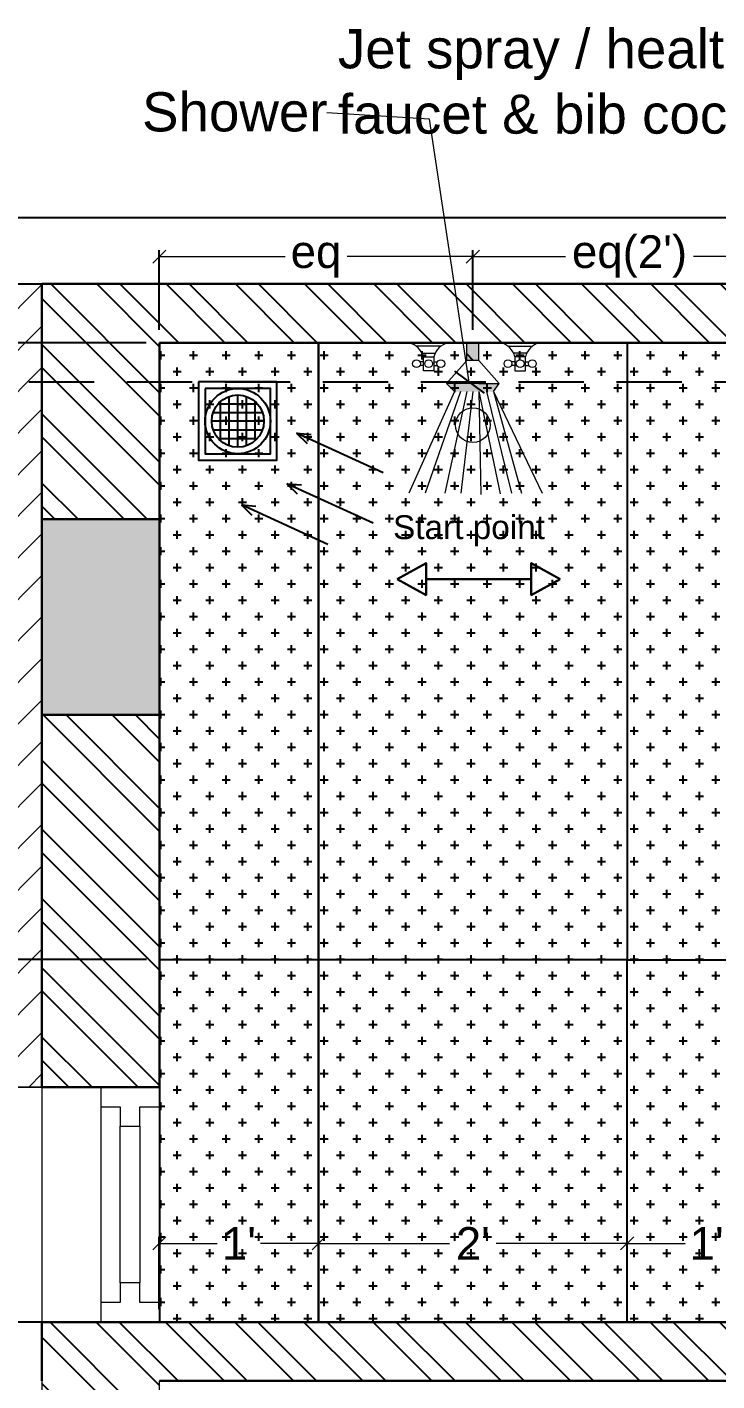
# Model space of a CAD drawing. Header units: millimetres. Extents: x 56222 to 3066687, y -650199 to -121287.
# Drawn here: x 148983 to 149035.8, y -183968.9 to -183865.3 of the extents above; entities that cross this region are included whole.
import ezdxf

# ---------------------------------------------------------------- set-up
doc = ezdxf.new("R2010")
doc.units = ezdxf.units.MM
doc.header["$MEASUREMENT"] = 0
doc.header["$PDMODE"] = 35
doc.linetypes.add('HIDDEN', pattern=[0.375, 0.25, -0.125])
doc.layers.get('Defpoints').update_dxf_attribs({"color": 220})
for name, color, linetype, lineweight in [('BEAM', 160, 'HIDDEN', 25), ('COLUMN', 1, 'Continuous', 30), ('dim05', 1, 'Continuous', 13), ('Electrical', 84, 'Continuous', 30), ('ELEVATION', 250, 'Continuous', 9), ('FIRST FLOOR', 7, 'Continuous', 9), ('FIRST FLOOR ( DW_RAIL )', 7, 'Continuous', 9), ('FIRST FLOOR_( PLine )_', 251, 'Continuous', 30), ('FURNITURE', 32, 'Continuous', 9), ('GROUND FLOOR  ( DIM )', 7, 'Continuous', 9), ('LABALLING', 1, 'Continuous', 25), ('TILE', 14, 'Continuous', 9), ('UTILITY', 48, 'Continuous', 9), ('wall', 7, 'Continuous', 30), ('XX~SLAB ( BEAM )~ ( DIM )', 7, 'Continuous', 9)]:
    doc.layers.add(name, color=color, linetype=linetype, lineweight=lineweight)
doc.layers.add('hatch', color=253, linetype='Continuous', lineweight=0, transparency=0.4)
doc.layers.add('SANIT', color=232, linetype='Continuous')
doc.layers.add('XX~SLAB ( PLINE )', color=251, linetype='Continuous', plot=False)
doc.styles.add('Aerial', font='arial.ttf')
doc.styles.add('Arial', font='arial.ttf')
doc.styles.get("Standard").update_dxf_attribs({"font": 'arial.ttf', "height": 6})
doc.dimstyles.new('ISO-25', dxfattribs={"dimtxt": 2.5, "dimasz": 1, "dimexe": 0.5, "dimexo": 1, "dimtad": 0, "dimdec": 1, "dimlunit": 4, "dimtxsty": 'Standard', "dimblk": 'OBLIQUE', "dimcen": 2.5, "dimclrd": 1, "dimclre": 1, "dimclrt": 5, "dimadec": 0, "dimazin": 0, "dimtfac": 1, "dimtdec": 1, "dimtmove": 0, "dimatfit": 3, "dimfxl": 1, "dimlwd": -1, "dimarcsym": 0})
doc.dimstyles.new('NEW ', dxfattribs={"dimtxt": 3, "dimasz": 2, "dimexe": 1, "dimexo": 1, "dimgap": 0.089996, "dimtad": 0, "dimtoh": 1, "dimzin": 3, "dimdsep": 46, "dimlunit": 4, "dimtxsty": 'Aerial', "dimblk": 'OBLIQUE', "dimcen": 0.089996, "dimdle": 1, "dimclrd": 252, "dimclre": 252, "dimclrt": 7, "dimadec": 0, "dimazin": 1, "dimtfac": 1, "dimtdec": 0, "dimtofl": 0, "dimtmove": 1, "dimatfit": 3, "dimldrblk": 'OBLIQUE', "dimfxl": 1, "dimtolj": 1, "dimtzin": 0, "dimlwd": 5, "dimlwe": 5, "dimarcsym": 0})

# ---------------------------------------------------------------- blocks, each defined once
blk = doc.blocks.new('A$C07311617')
at = {"layer": 'UTILITY'}
h = blk.add_hatch(color=7, dxfattribs=at)
h.paths.add_polyline_path([(-3.13, 2.02), (-3.13, 0), (-3.74, 0), (-3.74, 0.46), (-3.74, 1.42)])
h.paths.add_polyline_path([(-3.13, 0), (-3.13, -0.46), (-3.13, -2.02), (-3.74, -1.59), (-3.74, -0.46), (-3.74, 0)])
h = blk.add_hatch(color=7, dxfattribs=at)
h.paths.add_polyline_path([(0, 0.46), (0, 0), (-1.35, 0), (-1.35, 0.46)])
h.paths.add_polyline_path([(0, 0), (0, -0.46), (-1.35, -0.46), (-1.35, 0)])
at = {"layer": 'UTILITY', "color": 7}
for p, q in [((-3.74, 1.42), (-11.52, 4.9)), ((-0.27, 2.44), (-0.27, 4.33)), ((-3.74, 0.94), (-11.52, 3.66)), ((-1.74, 3.79), (-1.74, 4.05)), ((-1.47, 3.79), (-1.47, 4.05)), ((-0.8, 3.9), (-0.8, 2.88)), ((-3.74, 0.46), (-11.52, 2.15)), ((-1.74, 2.99), (-1.74, 2.72)), ((-1.47, 2.99), (-1.47, 2.72)), ((-3.13, 2.02), (-3.74, 1.42)), ((-3.13, -0.46), (-3.13, 2.02)), ((-1.35, 0.46), (-3.13, 2.02)), ((-3.13, 0.46), (-3.13, 1.42)), ((-3.74, 0), (-11.52, 0.93)), ((-1.35, -0.46), (-1.35, 0.46)), ((-1.35, 0.46), (0, 0.46)), ((0, -0.46), (0, 0.46)), ((-3.74, -0.46), (-11.62, -0.61)), ((-3.74, -0.46), (-11.57, -2.09)), ((-3.74, -1.03), (-11.52, -2.96)), ((-3.13, -0.46), (-3.13, -2.02)), ((-1.35, -0.46), (-3.13, -2.02)), ((-1.35, -0.46), (0, -0.46)), ((-3.74, -1.59), (-11.52, -5.3)), ((-3.74, -1.59), (-11.52, -3.73)), ((-3.74, -1.59), (-3.13, -2.02)), ((-1.74, -3.22), (-1.74, -2.95)), ((-1.47, -3.22), (-1.47, -2.95)), ((-0.27, -2.68), (-0.27, -4.56)), ((-1.74, -4.02), (-1.74, -4.29)), ((-1.47, -4.02), (-1.47, -4.29)), ((-0.8, -4.13), (-0.8, -3.11))]:
    blk.add_line(p, q, dxfattribs=at)
for points in [[(-1.07, 2.99), (-2.14, 2.99), (-2.14, 3.79), (-1.07, 3.79)], [(-1.07, -3.22), (-2.14, -3.22), (-2.14, -4.02), (-1.07, -4.02)]]:
    blk.add_lwpolyline(points, close=True, dxfattribs=at)
for points in [[(-1.35, 0.46), (-3.13, 2.02)], [(-3.13, -2.02), (-1.35, -0.46)]]:
    blk.add_lwpolyline(points, dxfattribs=at)
for centre, radius in [((-1.6, 4.32), 0.298), ((-1.6, 3.39), 0.298), ((-1.6, 2.45), 0.298), ((-6.31, 0), 1.33), ((-1.6, -2.69), 0.298), ((-1.6, -3.62), 0.298), ((-1.6, -4.55), 0.298)]:
    blk.add_circle(centre, radius, dxfattribs=at)
for centre, start, end in [((-1.47, 5.26), 285.2551, 344.7449), ((-1.47, 1.52), 15.2551, 74.7449), ((-1.47, -1.75), 285.2551, 344.7449), ((-1.47, -5.49), 15.2551, 74.7449)]:
    blk.add_arc(centre, 1.52, start, end, dxfattribs=at)
blk = doc.blocks.new('NAHNYsquare')
at = {"color": 253}
for p, q in [((3, -0.99), (3, -4.99)), ((4.49, -1.65), (1.51, -1.65)), ((1.67, -4.48), (1.67, -1.49)), ((2.33, -4.87), (2.33, -1.1)), ((3.67, -4.87), (3.67, -1.1)), ((4.33, -4.48), (4.33, -1.49)), ((5, -2.99), (1, -2.99)), ((4.89, -2.32), (1.11, -2.32)), ((4.89, -3.65), (1.11, -3.65)), ((4.49, -4.32), (1.51, -4.32))]:
    blk.add_line(p, q, dxfattribs=at)
for points in [[(0, -5.99), (6, -5.99), (6, 0.01), (0, 0.01)], [(0.5, -5.49), (5.5, -5.49), (5.5, -0.49), (0.5, -0.49)]]:
    blk.add_lwpolyline(points, close=True)
for radius in [2.5, 2]:
    blk.add_circle((3, -2.99), radius)
blk = doc.blocks.new('_Oblique')
at = {"layer": 'wall', "color": 0, "lineweight": -2}
blk.add_line((-0.5, -0.5), (0.5, 0.5), dxfattribs=at)
blk = doc.blocks.new('*D861')
at = {"layer": 'Defpoints', "color": 0, "lineweight": 25, "transparency": 16777216}
for p in [(149017.15, -183882.83), (148993.14, -183889.43), (149017.15, -183889.43)]:
    blk.add_point(p, dxfattribs=at)
at = {"layer": 'dim05', "color": 1, "linetype": 'Continuous', "lineweight": -2, "transparency": 16777216}
for p, q in [((148993.14, -183888.43), (148993.14, -183882.33)), ((149017.15, -183888.43), (149017.15, -183882.33))]:
    blk.add_line(p, q, dxfattribs=at)
at = {"layer": 'dim05', "color": 1, "linetype": 'Continuous', "transparency": 16777216}
for p, q in [((148993.14, -183882.83), (149002.77, -183882.83)), ((149017.15, -183882.83), (149007.52, -183882.83))]:
    blk.add_line(p, q, dxfattribs=at)
at = {"layer": 'dim05', "color": 1, "transparency": 16777216, "rotation": 180}
blk.add_blockref('_Oblique', (148993.14, -183882.83), dxfattribs=at)
at = {"layer": 'dim05', "color": 1, "transparency": 16777216}
blk.add_blockref('_Oblique', (149017.15, -183882.83), dxfattribs=at)
at = {"layer": 'dim05', "color": 5, "lineweight": 25, "transparency": 16777216, "insert": (149005.14, -183882.83), "char_height": 2.5, "attachment_point": 5, "style": 'Arial'}
blk.add_mtext('eq', dxfattribs=at)
blk = doc.blocks.new('*D862')
at = {"layer": 'Defpoints', "color": 0, "lineweight": 25, "transparency": 16777216}
for p in [(149041.15, -183882.83), (149017.15, -183889.43), (149041.15, -183889.43)]:
    blk.add_point(p, dxfattribs=at)
at = {"layer": 'dim05', "color": 1, "linetype": 'Continuous', "lineweight": -2, "transparency": 16777216}
for p, q in [((149017.15, -183888.43), (149017.15, -183882.33)), ((149041.15, -183888.43), (149041.15, -183882.33))]:
    blk.add_line(p, q, dxfattribs=at)
at = {"layer": 'dim05', "color": 1, "linetype": 'Continuous', "transparency": 16777216}
for p, q in [((149017.15, -183882.83), (149024.24, -183882.83)), ((149041.15, -183882.83), (149034.06, -183882.83))]:
    blk.add_line(p, q, dxfattribs=at)
at = {"layer": 'dim05', "color": 1, "transparency": 16777216, "rotation": 180}
blk.add_blockref('_Oblique', (149017.15, -183882.83), dxfattribs=at)
at = {"layer": 'dim05', "color": 1, "transparency": 16777216}
blk.add_blockref('_Oblique', (149041.15, -183882.83), dxfattribs=at)
at = {"layer": 'dim05', "color": 5, "lineweight": 25, "transparency": 16777216, "insert": (149029.15, -183882.83), "char_height": 2.5, "attachment_point": 5, "style": 'Arial'}
blk.add_mtext("eq(2')", dxfattribs=at)
blk = doc.blocks.new('*D869')
at = {"layer": 'Defpoints', "color": 0, "lineweight": 25, "transparency": 16777216}
for p in [(149028.97, -183958.4), (149028.97, -183964.43), (149041.15, -183964.43)]:
    blk.add_point(p, dxfattribs=at)
at = {"layer": 'dim05', "color": 1, "linetype": 'Continuous', "lineweight": -2, "transparency": 16777216}
for p, q in [((149028.97, -183963.43), (149028.97, -183957.9)), ((149041.15, -183963.43), (149041.15, -183957.9))]:
    blk.add_line(p, q, dxfattribs=at)
at = {"layer": 'dim05', "color": 1, "linetype": 'Continuous', "transparency": 16777216}
for p, q in [((149028.97, -183958.4), (149033.4, -183958.4)), ((149041.15, -183958.4), (149036.72, -183958.4))]:
    blk.add_line(p, q, dxfattribs=at)
at = {"layer": 'dim05', "color": 1, "transparency": 16777216, "rotation": 180}
blk.add_blockref('_Oblique', (149028.97, -183958.4), dxfattribs=at)
at = {"layer": 'dim05', "color": 1, "transparency": 16777216}
blk.add_blockref('_Oblique', (149041.15, -183958.4), dxfattribs=at)
at = {"layer": 'dim05', "color": 5, "lineweight": 25, "transparency": 16777216, "insert": (149035.06, -183958.4), "char_height": 2.5, "attachment_point": 5, "style": 'Arial'}
blk.add_mtext("1'", dxfattribs=at)
blk = doc.blocks.new('*D870')
at = {"layer": 'Defpoints', "color": 0, "lineweight": 25, "transparency": 16777216}
for p in [(149005.34, -183958.4), (149005.34, -183964.43), (149028.97, -183964.43)]:
    blk.add_point(p, dxfattribs=at)
at = {"layer": 'dim05', "color": 1, "linetype": 'Continuous', "lineweight": -2, "transparency": 16777216}
for p, q in [((149005.34, -183963.43), (149005.34, -183957.9)), ((149028.97, -183963.43), (149028.97, -183957.9))]:
    blk.add_line(p, q, dxfattribs=at)
at = {"layer": 'dim05', "color": 1, "linetype": 'Continuous', "transparency": 16777216}
for p, q in [((149005.34, -183958.4), (149015.36, -183958.4)), ((149028.97, -183958.4), (149018.95, -183958.4))]:
    blk.add_line(p, q, dxfattribs=at)
at = {"layer": 'dim05', "color": 1, "transparency": 16777216, "rotation": 180}
blk.add_blockref('_Oblique', (149005.34, -183958.4), dxfattribs=at)
at = {"layer": 'dim05', "color": 1, "transparency": 16777216}
blk.add_blockref('_Oblique', (149028.97, -183958.4), dxfattribs=at)
at = {"layer": 'dim05', "color": 5, "lineweight": 25, "transparency": 16777216, "insert": (149017.15, -183958.4), "char_height": 2.5, "attachment_point": 5, "style": 'Arial'}
blk.add_mtext("2'", dxfattribs=at)
blk = doc.blocks.new('*D871')
at = {"layer": 'Defpoints', "color": 0, "lineweight": 25, "transparency": 16777216}
for p in [(148993.14, -183958.4), (148993.14, -183964.43), (149005.34, -183964.43)]:
    blk.add_point(p, dxfattribs=at)
at = {"layer": 'dim05', "color": 1, "linetype": 'Continuous', "lineweight": -2, "transparency": 16777216}
for p, q in [((148993.14, -183963.43), (148993.14, -183957.9)), ((149005.34, -183963.43), (149005.34, -183957.9))]:
    blk.add_line(p, q, dxfattribs=at)
at = {"layer": 'dim05', "color": 1, "linetype": 'Continuous', "transparency": 16777216}
for p, q in [((148993.14, -183958.4), (148997.58, -183958.4)), ((149005.34, -183958.4), (149000.9, -183958.4))]:
    blk.add_line(p, q, dxfattribs=at)
at = {"layer": 'dim05', "color": 1, "transparency": 16777216, "rotation": 180}
blk.add_blockref('_Oblique', (148993.14, -183958.4), dxfattribs=at)
at = {"layer": 'dim05', "color": 1, "transparency": 16777216}
blk.add_blockref('_Oblique', (149005.34, -183958.4), dxfattribs=at)
at = {"layer": 'dim05', "color": 5, "lineweight": 25, "transparency": 16777216, "insert": (148999.24, -183958.4), "char_height": 2.5, "attachment_point": 5, "style": 'Arial'}
blk.add_mtext("1'", dxfattribs=at)
blk = doc.blocks.new('*D872')
at = {"layer": 'Defpoints', "color": 0, "lineweight": 25, "transparency": 16777216}
for p in [(148972.52, -183936.67), (148993.15, -183936.67), (148993.15, -183964.43)]:
    blk.add_point(p, dxfattribs=at)
at = {"layer": 'dim05', "color": 1, "linetype": 'Continuous', "lineweight": -2, "transparency": 16777216}
for p, q in [((148992.15, -183936.67), (148972.02, -183936.67)), ((148992.15, -183964.43), (148972.02, -183964.43))]:
    blk.add_line(p, q, dxfattribs=at)
at = {"layer": 'dim05', "color": 1, "linetype": 'Continuous', "transparency": 16777216}
for p, q in [((148972.52, -183936.67), (148972.52, -183946.58)), ((148972.52, -183964.43), (148972.52, -183954.52))]:
    blk.add_line(p, q, dxfattribs=at)
at = {"layer": 'dim05', "color": 1, "transparency": 16777216}
for p, rotation in [((148972.52, -183936.67), 90), ((148972.52, -183964.43), 270)]:
    blk.add_blockref('_Oblique', p, dxfattribs=dict(at, rotation=rotation))
at = {"layer": 'dim05', "color": 5, "lineweight": 25, "transparency": 16777216, "insert": (148972.52, -183950.55), "char_height": 2.5, "attachment_point": 5, "rotation": 90, "style": 'Arial'}
blk.add_mtext('2\'-4"', dxfattribs=at)
blk = doc.blocks.new('*D873')
at = {"layer": 'Defpoints', "color": 0, "lineweight": 25, "transparency": 16777216}
for p in [(148972.52, -183889.43), (148993.14, -183889.43), (148993.15, -183936.67)]:
    blk.add_point(p, dxfattribs=at)
at = {"layer": 'dim05', "color": 1, "linetype": 'Continuous', "lineweight": -2, "transparency": 16777216}
for p, q in [((148992.14, -183889.43), (148972.02, -183889.43)), ((148992.15, -183936.67), (148972.02, -183936.67))]:
    blk.add_line(p, q, dxfattribs=at)
at = {"layer": 'dim05', "color": 1, "linetype": 'Continuous', "transparency": 16777216}
for p, q in [((148972.52, -183889.43), (148972.52, -183908.13)), ((148972.52, -183936.67), (148972.52, -183917.97))]:
    blk.add_line(p, q, dxfattribs=at)
at = {"layer": 'dim05', "color": 1, "transparency": 16777216}
for p, rotation in [((148972.52, -183889.43), 90), ((148972.52, -183936.67), 270)]:
    blk.add_blockref('_Oblique', p, dxfattribs=dict(at, rotation=rotation))
at = {"layer": 'dim05', "color": 5, "lineweight": 25, "transparency": 16777216, "insert": (148972.52, -183913.05), "char_height": 2.5, "attachment_point": 5, "rotation": 90, "style": 'Arial'}
blk.add_mtext('3\'-11"', dxfattribs=at)

msp = doc.modelspace()

# ---------------------------------------------------------------- hatches: boundary and pattern name
at = {"layer": 'GROUND FLOOR  ( DIM )'}
h = msp.add_hatch(dxfattribs=at)
h.set_pattern_fill('ANSI31', color=256, scale=18, style=0)
h.set_pattern_definition([(45, (10716.2928, -16650.8803), (-1.590990258, 1.590990258), [])])
h.paths.add_polyline_path([(148979.655, -183884.93), (148984.155, -183884.93), (148984.155, -183946.43), (148979.655, -183946.43)])
at = {"layer": 'hatch', "linetype": 'Continuous', "lineweight": 25}
h = msp.add_hatch(dxfattribs=at)
h.set_pattern_fill('ANSI32', color=256, scale=10, angle=90, style=0)
h.set_pattern_definition([(135, (52.909, -753.801), (-2.65165043, -2.65165043), []), (135, (52.909, -752.033), (-2.65165043, -2.65165043), [])])
h.paths.add_polyline_path([(149147.655, -183911.93), (149138.655, -183911.93), (149138.655, -183964.43), (149126.655, -183964.43), (149126.655, -183968.93), (149143.155, -183968.93), (149143.155, -183973.78), (149147.655, -183973.78), (149147.655, -183968.93), (149152.87, -183968.93), (149152.87, -183964.43), (149147.655, -183964.43)])
h.paths.add_polyline_path([(149147.655, -183892.43), (149138.655, -183892.43), (149138.655, -183902.93), (149147.655, -183902.93)])
h.paths.add_polyline_path([(149147.655, -183884.93), (148984.155, -183884.93), (148984.155, -183892.43), (148993.141, -183892.43), (148993.141, -183889.43), (149017.616, -183889.43), (149017.616, -183889.429), (149016.691, -183889.43), (149016.691, -183890.777), (149017.617, -183890.777), (149017.616, -183889.43), (149016.691, -183889.43), (149016.691, -183889.43), (149017.616, -183889.429), (149138.655, -183889.43), (149138.655, -183892.43), (149147.655, -183892.43)])
h.paths.add_polyline_path([(148993.141, -183892.43), (148984.155, -183892.43), (148984.155, -183902.93), (148993.141, -183902.93)])
h.paths.add_polyline_path([(148993.141, -183917.93), (148984.155, -183917.93), (148984.155, -183946.43), (148993.141, -183946.43)])
h.paths.add_polyline_path([(149081.155, -183964.43), (148984.155, -183964.43), (148984.155, -183968.93), (148984.155, -183973.78), (148993.155, -183973.78), (148993.155, -183968.93), (149077.155, -183968.93), (149081.155, -183968.93)])
h = msp.add_hatch(dxfattribs=at)
h.set_pattern_fill('AR-CONC', color=256, scale=0.5)
h.set_pattern_definition([(50, (-4667.096, -1061.1406), (3.586300913, -0.313760675), [0.375, -4.125]), (355, (-4667.096, -1061.1406), (-0.69375667, 3.76096067), [0.3, -3.3]), (100.4514445, (-4666.797, -1061.1668), (2.892544234, 3.447199955), [0.31870096, -3.50571056]), (46.1842, (-4667.096, -1060.1406), (5.33620665, -0.8275964), [0.5625, -6.1875]), (96.6356355, (-4666.651, -1060.2096), (4.67330973, 4.870593), [0.47805171, -5.2585688]), (351.184164, (-4667.096, -1060.1406), (4.67330973, 4.870593), [0.45, -4.95]), (21, (-4666.596, -1060.3906), (2.98453526, -2.013094453), [0.375, -4.125]), (326, (-4666.596, -1060.3906), (1.21657666, 3.625750225), [0.3, -3.3]), (71.4514447, (-4666.3472, -1060.5584), (4.201111884, 1.612655764), [0.31870095, -3.50571056]), (37.5, (-4667.0959, -1061.1406), (0.0607992766, 1.664469269), [0, -3.26, 0, -3.35, 0, -3.3125]), (7.5, (-4667.0959, -1061.1406), (1.315347687, 1.97205856), [0, -1.91, 0, -3.185, 0, -1.2625]), (327.5, (-4668.2109, -1061.1406), (2.669112181, -0.112774359), [0, -1.25, 0, -3.9, 0, -5.175]), (317.5, (-4668.711, -1061.1406), (2.915930847, 0.500524912), [0, -1.625, 0, -2.59, 0, -3.675])])
h.paths.add_polyline_path([(149147.655, -183902.93), (149138.655, -183902.93), (149138.655, -183911.93), (149147.655, -183911.93)])
h.paths.add_polyline_path([(148993.155, -183902.93), (148984.155, -183902.93), (148984.155, -183917.93), (148993.155, -183917.93)])
at = {"layer": 'XX~SLAB ( BEAM )~ ( DIM )', "linetype": 'Continuous', "lineweight": 25, "true_color": 0xcc9071, "transparency": 33554607}
h = msp.add_hatch(dxfattribs=at)
h.set_pattern_fill('CROSS', color=33, scale=5)
h.set_pattern_definition([(0, (-3563.3026, -3504.1427), (1.25, 1.25), [0.625, -1.875]), (90, (-3562.9901, -3504.4552), (-1.25, 1.25), [0.625, -1.875])])
h.paths.add_polyline_path([(149041.155, -183936.674), (149028.966, -183936.674), (149028.966, -183964.43), (149041.155, -183964.43)])
h.paths.add_polyline_path([(149041.155, -183889.43), (149028.966, -183889.43), (149028.966, -183936.674), (149041.155, -183936.674)])
h.paths.add_polyline_path([(149028.966, -183889.43), (149005.344, -183889.43), (149005.344, -183936.674), (149028.966, -183936.674)])
h.paths.add_polyline_path([(149028.966, -183936.674), (149005.344, -183936.674), (149005.344, -183964.43), (149028.966, -183964.43)])
h.paths.add_polyline_path([(149005.344, -183889.43), (148993.155, -183889.43), (148993.155, -183936.674), (149005.344, -183936.674)])
h.paths.add_polyline_path([(149005.344, -183936.674), (148993.155, -183936.674), (148993.155, -183964.43), (149005.344, -183964.43)])

# ---------------------------------------------------------------- linework, layer by layer
at = {"color": 251, "true_color": 0x636466}
for p, q in [((149010.277, -183899.38), (149003.657, -183896.358)), ((149003.657, -183896.358), (149004.775, -183896.444)), ((149003.657, -183896.358), (149004.455, -183897.145)), ((149009.529, -183903.246), (149002.91, -183900.223)), ((149002.91, -183900.223), (149004.027, -183900.31)), ((149002.91, -183900.223), (149003.707, -183901.011)), ((149006.046, -183904.871), (148999.426, -183901.848)), ((148999.426, -183901.848), (149000.544, -183901.935)), ((148999.426, -183901.848), (149000.223, -183902.635))]:
    msp.add_line(p, q, dxfattribs=at)
at = {"color": 5, "lineweight": 30}
for q in [(149013.568, -183907.525), (149021.626, -183907.525)]:
    msp.add_line((149017.597, -183907.525), q, dxfattribs=at)
for points in [[(149013.568, -183907.525), (149013.568, -183906.296), (149011.35, -183907.525)], [(149021.626, -183907.525), (149021.626, -183906.296), (149023.844, -183907.525)], [(149013.568, -183907.525), (149013.568, -183908.753), (149011.35, -183907.525)], [(149021.626, -183907.525), (149021.626, -183908.753), (149023.844, -183907.525)]]:
    msp.add_lwpolyline(points, dxfattribs=at)
at = {"layer": 'BEAM', "ltscale": 20}
msp.add_line((148975.656, -183892.43), (149152.87, -183892.43), dxfattribs=at)
at = {"layer": 'COLUMN'}
msp.add_lwpolyline([(148984.155, -183902.93), (148993.155, -183902.93), (148993.155, -183917.93), (148984.155, -183917.93)], close=True, dxfattribs=at)
at = {"layer": 'ELEVATION', "lineweight": 25, "transparency": 33554600}
msp.add_lwpolyline([(148975.656, -183879.841), (149152.87, -183879.841), (149152.87, -183973.78), (148975.656, -183973.78)], close=True, dxfattribs=at)
at = {"layer": 'FIRST FLOOR'}
for p, q in [((148984.155, -183884.93), (148984.155, -183973.78)), ((148984.155, -183884.93), (149152.87, -183884.93)), ((148993.155, -183964.43), (148993.155, -183889.43)), ((148993.155, -183889.43), (149138.655, -183889.43)), ((148984.155, -183946.43), (148993.155, -183946.43)), ((148984.155, -183964.43), (149138.655, -183964.43)), ((148993.155, -183973.78), (148993.155, -183968.93)), ((148993.155, -183968.93), (149081.155, -183968.93))]:
    msp.add_line(p, q, dxfattribs=at)
at = {"layer": 'FIRST FLOOR', "ltscale": 0.7}
msp.add_lwpolyline([(148979.655, -183973.78), (148979.655, -183884.93), (148984.155, -183884.93)], dxfattribs=at)
at = {"layer": 'FIRST FLOOR ( DW_RAIL )'}
msp.add_lwpolyline([(148988.655, -183946.43), (148988.655, -183947.93), (148990.155, -183947.93), (148990.155, -183949.43), (148991.655, -183949.43), (148991.655, -183961.43), (148990.155, -183961.43), (148990.155, -183962.93), (148988.655, -183962.93), (148988.655, -183964.43), (148993.155, -183964.43), (148993.155, -183962.93), (148991.655, -183962.93), (148991.655, -183961.43), (148990.155, -183961.43), (148990.155, -183949.43), (148991.655, -183949.43), (148991.655, -183947.93), (148993.155, -183947.93), (148993.155, -183946.43), (148988.655, -183946.43), (148988.655, -183964.43), (148993.155, -183964.43), (148993.155, -183946.43)], close=True, dxfattribs=at)
at = {"layer": 'FIRST FLOOR_( PLine )_'}
for p, q in [((149147.655, -183884.93), (148984.155, -183884.93)), ((148984.155, -183884.93), (148984.155, -183946.43)), ((148993.155, -183889.43), (149138.655, -183889.43)), ((148993.155, -183946.43), (148993.155, -183889.43)), ((148984.155, -183946.43), (148993.155, -183946.43))]:
    msp.add_line(p, q, dxfattribs=at)
msp.add_lwpolyline([(148993.155, -183968.93), (149081.155, -183968.93), (149081.155, -183964.43), (148984.155, -183964.43), (148984.155, -183968.93)], dxfattribs=at)
at = {"layer": 'GROUND FLOOR  ( DIM )'}
msp.add_lwpolyline([(148984.155, -183884.93), (148979.655, -183884.93), (148979.655, -183946.43), (148993.155, -183946.43)], dxfattribs=at)
msp.add_lwpolyline([(148979.655, -183884.93), (148984.155, -183884.93), (148984.155, -183946.43), (148979.655, -183946.43)], close=True, dxfattribs=at)
at = {"layer": 'TILE', "color": 27, "lineweight": 25, "true_color": 0x7d5120}
for points in [[(148993.155, -183889.43), (149005.344, -183889.43), (149005.344, -183936.674), (148993.155, -183936.674)], [(149005.344, -183889.43), (149028.966, -183889.43), (149028.966, -183936.674), (149005.344, -183936.674)], [(149041.155, -183889.43), (149028.966, -183889.43), (149028.966, -183936.674), (149041.155, -183936.674)], [(148993.155, -183964.43), (149005.344, -183964.43), (149005.344, -183936.674), (148993.155, -183936.674)], [(149005.344, -183964.43), (149028.966, -183964.43), (149028.966, -183936.674), (149005.344, -183936.674)], [(149041.155, -183964.43), (149028.966, -183964.43), (149028.966, -183936.674), (149041.155, -183936.674)]]:
    msp.add_lwpolyline(points, close=True, dxfattribs=at)
at = {"layer": 'XX~SLAB ( BEAM )~ ( DIM )', "color": 1, "linetype": 'Continuous', "lineweight": 25}
msp.add_line((149041.155, -183964.43), (148993.155, -183964.43), dxfattribs=at)
at = {"layer": 'XX~SLAB ( PLINE )'}
msp.add_lwpolyline([(148979.655, -183973.78), (148979.655, -183884.93), (149152.87, -183884.93)], dxfattribs=at)

# ---------------------------------------------------------------- block references
at = {"layer": 'FURNITURE', "lineweight": 18, "rotation": 90.03312803684905}
msp.add_blockref('A$C07311617', (149017.153, -183889.43), dxfattribs=at)
at = {"layer": 'SANIT', "linetype": 'ByBlock', "rotation": 269.9999999999999}
msp.add_blockref('NAHNYsquare', (149002.14, -183892.43), dxfattribs=at)

# ---------------------------------------------------------------- texts
at = {"layer": 'Electrical', "color": 1, "transparency": 33554687, "insert": (148989.34, -183902.639), "char_height": 1.828, "attachment_point": 1}
msp.add_mtext_dynamic_manual_height_columns('\\pxqc;Start point', width=55.03605, gutter_width=0.914, heights=[0], dxfattribs=at)
at = {"layer": 'LABALLING', "lineweight": 5, "ltscale": 4, "char_height": 3}
for s, insert, attachment_point in [('\\pxql;Jet spray / health \\Pfaucet & bib cock', (149039.892, -183873.46), 9), ('Shower', (148991.817, -183870.248), 1)]:
    msp.add_mtext(s, dxfattribs=dict(at, insert=insert, attachment_point=attachment_point))

# ---------------------------------------------------------------- dimensions: what is measured, and where the dimension line sits
at = {"layer": 'dim05', "color": 27, "lineweight": 25, "true_color": 0x7d5120}
for base, p1, p2, text, picture, middle in [((149017.148, -183882.827), (148993.141, -183889.43), (149017.148, -183889.43), 'eq', '*D861', (149005.144, -183882.827)), ((149041.155, -183882.827), (149017.148, -183889.43), (149041.155, -183889.43), 'eq(<>)', '*D862', (149029.151, -183882.827))]:
    dim = msp.add_linear_dim(base=base, p1=p1, p2=p2, text=text, dimstyle='ISO-25', override={"dimdec": 2, "dimtxsty": 'Arial'}, dxfattribs=at)
    dim.commit()
    dim.dimension.update_dxf_attribs({"geometry": picture, "text_midpoint": middle})
for base, p1, p2, picture, middle in [((148972.522, -183889.43), (148993.155, -183936.674), (148993.141, -183889.43), '*D873', (148972.522, -183913.052)), ((148972.522, -183936.674), (148993.155, -183964.43), (148993.155, -183936.674), '*D872', (148972.522, -183950.552))]:
    dim = msp.add_linear_dim(base=base, p1=p1, p2=p2, angle=90, dimstyle='ISO-25', override={"dimdec": 0, "dimtxsty": 'Arial'}, dxfattribs=at)
    dim.commit()
    dim.dimension.update_dxf_attribs({"geometry": picture, "text_midpoint": middle})
for base, p1, p2, picture, middle in [((148993.141, -183958.405), (149005.344, -183964.43), (148993.141, -183964.43), '*D871', (148999.242, -183958.405)), ((149005.344, -183958.405), (149028.966, -183964.43), (149005.344, -183964.43), '*D870', (149017.155, -183958.405)), ((149028.966, -183958.405), (149041.155, -183964.43), (149028.966, -183964.43), '*D869', (149035.06, -183958.405))]:
    dim = msp.add_linear_dim(base=base, p1=p1, p2=p2, dimstyle='ISO-25', override={"dimdec": 0, "dimtxsty": 'Arial'}, dxfattribs=at)
    dim.commit()
    dim.dimension.update_dxf_attribs({"geometry": picture, "text_midpoint": middle})

# ---------------------------------------------------------------- leaders
at = {"layer": 'LABALLING', "lineweight": 5, "ltscale": 2}
msp.add_leader([(149016.881, -183892.449), (149013.844, -183872.309), (149005.977, -183871.819)], dimstyle='NEW ', override={"dimexe": 7, "dimexo": 7, "dimclrd": 1, "dimfxl": 200, "dimfxlon": 1, "dimarcsym": 2}, dxfattribs=at)

doc.saveas('drawing.dxf')
